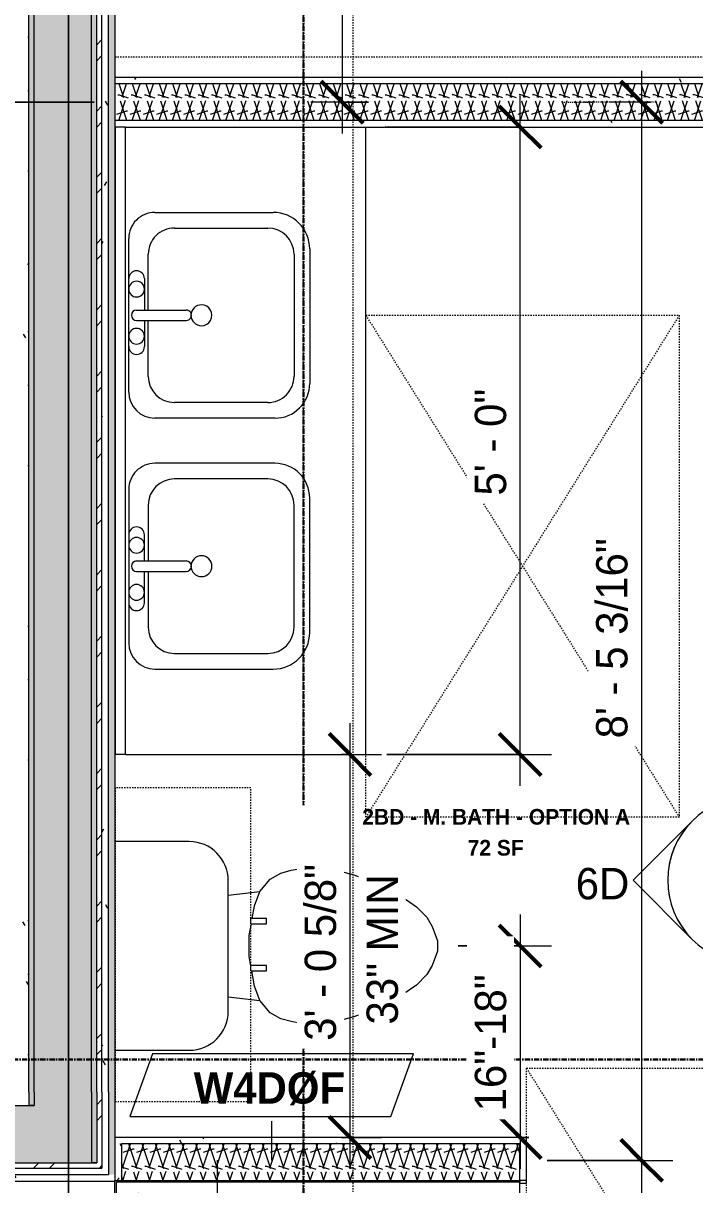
# Model space of a CAD drawing. Header units: inches. Extents: x -4058 to -1781, y 9814 to 12289.
# Drawn here: x -2527.2 to -2462.9, y 11835.2 to 11946.3 of the extents above; entities that cross this region are included whole.
import ezdxf

# ---------------------------------------------------------------- set-up
doc = ezdxf.new("R2010")
doc.units = ezdxf.units.IN
doc.header["$MEASUREMENT"] = 0
for name, pattern in [('Aligning Line 1_8_', [0.25, 0.125, -0.125]), ('Dash', [0.25, 0.125, -0.125]), ('Dash 3_32_', [0.1875, 0.09375, -0.09375]), ('Grid Line 1_2_', [0.875, 0.5, -0.125, 0.125, -0.125]), ('Grid Line 1_2__2_', [0.875, 0.5, -0.125, 0.125, -0.125])]:
    doc.linetypes.add(name, pattern=pattern)
for name, color, linetype, lineweight in [('0-1', 7, 'Continuous', 5), ('A-ANNO-DIMS', 211, 'Continuous', 9), ('A-ANNO-DIMS-32', 211, 'Continuous', 9), ('A-AREA-IDEN', 2, 'Continuous', 9), ('A-DETL-1', 90, 'Dash 3_32_', 9), ('A-GENM', 5, 'Continuous', 9), ('A-GENM-2', 147, 'Dash', 9), ('A-WALL-1', 7, 'Continuous', 9), ('A-WALL-2', 113, 'Continuous', 9), ('A-WALL-IDEN', 211, 'Continuous', 9), ('A-WALL-PATT-1', 9, 'Continuous', 9), ('G-ANNO-SYMB-1', 147, 'Aligning Line 1_8_', 9), ('G-ANNO-SYMB-3', 111, 'Continuous', 9), ('I-FURN', 30, 'Continuous', 9), ('I-FURN-HDLN', 30, 'Dash', 9), ('I-WALL-1', 1, 'Continuous', 5), ('I-WALL-2', 7, 'Continuous', 9), ('P-SANR-FIXT', 6, 'Continuous', 9), ('P-SANR-FIXT-HDLN', 131, 'Dash', 9), ('Q-CASE', 31, 'Continuous', 9), ('Q-CASE-1', 31, 'Dash', 9), ('S-GRID-1', 1, 'Grid Line 1_2_', 9), ('S-GRID-2', 1, 'Grid Line 1_2__2_', 30)]:
    doc.layers.add(name, color=color, linetype=linetype, lineweight=lineweight)
doc.styles.add('Century Gothic', font='ufonts.com_century-gothic.ttf', dxfattribs={"height": 3})
doc.styles.add('Century Gothic_B', font='GOTHICB.TTF', dxfattribs={"height": 1.5})
doc.styles.add('Century Gothic_B_1', font='GOTHICB.TTF', dxfattribs={"height": 3})
doc.dimstyles.new('THE_DIMENSION_STRING_2', dxfattribs={"dimscale": 12, "dimtxt": 3.132505, "dimasz": 0.333333, "dimexe": 0.25, "dimexo": 0.166667, "dimgap": 0.041667, "dimtad": 1, "dimdec": 4, "dimrnd": 0.0625, "dimzin": 3, "dimdsep": 46, "dimlunit": 4, "dimtxsty": 'Century Gothic', "dimblk1": 'OBLIQUE', "dimblk2": 'OBLIQUE', "dimsah": 1, "dimcen": 0.09, "dimdle": 0.25, "dimazin": 0, "dimtfac": 1, "dimtdec": 4, "dimtix": 1, "dimtmove": 0, "dimatfit": 3, "dimfxl": 1, "dimtvp": 1, "dimtfill": 1, "dimfrac": 2, "dimtolj": 1, "dimtzin": 0, "dimarcsym": 2})
doc.dimstyles.new('THE_DIMENSION_STRING_3', dxfattribs={"dimscale": 12, "dimtxt": 3.132505, "dimasz": 0.333333, "dimexe": 0.25, "dimexo": 0.166667, "dimgap": 0.041667, "dimtad": 1, "dimdec": 4, "dimrnd": 0.0625, "dimzin": 3, "dimdsep": 46, "dimlunit": 4, "dimtxsty": 'Century Gothic', "dimblk1": 'OBLIQUE', "dimblk2": 'OBLIQUE', "dimsah": 1, "dimcen": 0.09, "dimdle": 0.25, "dimazin": 0, "dimtfac": 1, "dimtdec": 4, "dimtix": 1, "dimtmove": 0, "dimatfit": 3, "dimfxl": 1, "dimtvp": 1, "dimtfill": 1, "dimfrac": 2, "dimtolj": 1, "dimtzin": 0, "dimarcsym": 2})
doc.dimstyles.new('THE_DIMENSION_STRING_4', dxfattribs={"dimscale": 12, "dimtxt": 3.132505, "dimasz": 0.333333, "dimexe": 0.25, "dimexo": 0.166667, "dimgap": 0.041667, "dimtad": 1, "dimdec": 4, "dimrnd": 0.0625, "dimzin": 3, "dimdsep": 46, "dimlunit": 4, "dimtxsty": 'Century Gothic', "dimblk1": 'OBLIQUE', "dimblk2": 'OBLIQUE', "dimsah": 1, "dimcen": 0.09, "dimdle": 0.25, "dimazin": 0, "dimtfac": 1, "dimtdec": 4, "dimtix": 1, "dimtmove": 0, "dimatfit": 3, "dimfxl": 1, "dimtvp": 1, "dimtfill": 1, "dimfrac": 2, "dimtolj": 1, "dimtzin": 0, "dimarcsym": 2})
pattern_1 = [(0, (0, 0), (10.24, 2.56), [0.422, -7.258, 0.422, -7.258, -40.96]), (0, (0, 0), (10.24, 2.56), [-15.36, 0.422, -14.938, 0.422, -7.258, -17.92]), (0, (0, 0), (10.24, 2.56), [-38.4, 0.422, -4.698, 0.422, -12.378]), (120, (3.84, 1.28), (-7.33702503, 7.58810013), [0.422, -7.258, 0.422, -7.258, -40.96]), (120, (3.84, 1.28), (-7.33702503, 7.58810013), [-15.36, 0.422, -14.938, 0.422, -7.258, -17.92]), (120, (3.84, 1.28), (-7.33702503, 7.58810013), [-38.4, 0.422, -4.698, 0.422, -12.378]), (240, (5.12, 6.4), (-2.90297497, -10.14810013), [0.422, -7.258, 0.422, -7.258, -40.96]), (240, (5.12, 6.4), (-2.90297497, -10.14810013), [-15.36, 0.422, -14.938, 0.422, -7.258, -17.92]), (240, (5.12, 6.4), (-2.90297497, -10.14810013), [-38.4, 0.422, -4.698, 0.422, -12.378])]
pattern_2 = [(45, (0, 0), (-3.1678384, 3.1678384), []), (45, (0, 4.8), (-3.1678384, 3.1678384), [])]
pattern_3 = [(161.57, (0.16, 0.16), (-1.279773737, -0.000426766), [0, -9.107, 1.011, 0]), (18.43, (-0.16, 0.16), (-1.279773737, 0.000426766), [0, -9.107, 1.011, 0]), (108.43, (0.16, 0.16), (0.639452382, -3.199964008), [3.035, -7.083]), (71.57, (-0.16, 0.16), (0.639452382, 3.199964008), [3.035, -7.083])]

# ---------------------------------------------------------------- blocks, each defined once
blk = doc.blocks.new('CTR - 1st Phase - Shell_rvt-1-UNIT PLANS - 2ND FLOOR')
at = {"layer": 'S-GRID-1'}
for p, q in [((-2500.32, 9836.18), (-2500.32, 12273)), ((-1781.27, 11847.19), (-4041.78, 11847.19))]:
    blk.add_line(p, q, dxfattribs=at)
blk = doc.blocks.new('CTR - 1st Phase -Stairs _ Elevators_rvt-1-UNIT PLANS - 2ND FLOOR')
at = {"layer": 'A-WALL-PATT-1'}
h = blk.add_hatch(dxfattribs=at)
h.set_pattern_fill('FP_1', color=256, style=0, pattern_type=2)
h.set_pattern_definition(pattern_1)
h.paths.add_polyline_path([(-2526.62, 11843.44), (-2526.62, 12081.69), (-2527.25, 12081.69), (-2527.25, 11843.44)], flags=0)
h = blk.add_hatch(dxfattribs=at)
h.set_pattern_fill('FP_5', color=256, style=0, pattern_type=2)
h.set_pattern_definition(pattern_3)
h.paths.add_polyline_path([(-2520.62, 11842.81), (-2520.62, 12081.69), (-2526.12, 12081.69), (-2526.12, 11842.81), (-2525.49, 11842.81)], flags=0)
h = blk.add_hatch(dxfattribs=at)
h.set_pattern_fill('FP_33', color=256, style=0, pattern_type=2)
h.set_pattern_definition(pattern_2)
h.paths.add_polyline_path([(-2519.62, 11837.31), (-2519.62, 12081.69), (-2520.12, 12081.69), (-2520.12, 11837.31)], flags=0)
h = blk.add_hatch(dxfattribs=at)
h.set_pattern_fill('FP_1', color=256, style=0, pattern_type=2)
h.set_pattern_definition(pattern_1)
h.paths.add_polyline_path([(-2519.62, 11836.81), (-2519, 11836.81), (-2519, 12081.69), (-2519.62, 12081.69), (-2519.62, 11837.31)], flags=0)
h = blk.add_hatch(dxfattribs=at)
h.set_pattern_fill('FP_1', color=256, style=0, pattern_type=2)
h.set_pattern_definition(pattern_1)
h.paths.add_polyline_path([(-2519, 11836.19), (-2518.37, 11836.19), (-2518.37, 12081.69), (-2519, 12081.69), (-2519, 11836.81)], flags=0)
h = blk.add_hatch(dxfattribs=at)
h.set_pattern_fill('FP_5', color=256, style=0, pattern_type=2)
h.set_pattern_definition(pattern_3)
h.paths.add_polyline_path([(-2633.25, 11837.31), (-2625.32, 11837.31), (-2625.32, 11842.81), (-2634.5, 11842.81), (-2634.5, 11837.31)], flags=0)
h.paths.add_polyline_path([(-2585.32, 11837.31), (-2520.62, 11837.31), (-2520.62, 11842.81), (-2585.32, 11842.81), (-2585.32, 11839.25)], flags=0)
h = blk.add_hatch(dxfattribs=at)
h.set_pattern_fill('FP_1', color=256, style=0, pattern_type=2)
h.set_pattern_definition(pattern_1)
h.paths.add_polyline_path([(-2633.87, 11842.81), (-2625.32, 11842.81), (-2625.32, 11843.44), (-2633.87, 11843.44)], flags=0)
h.paths.add_polyline_path([(-2585.32, 11842.81), (-2526.62, 11842.81), (-2526.62, 11843.44), (-2585.32, 11843.44), (-2585.32, 11843.06)], flags=0)
h = blk.add_hatch(dxfattribs=at)
h.set_pattern_fill('FP_33', color=256, style=0, pattern_type=2)
h.set_pattern_definition(pattern_2)
h.paths.add_polyline_path([(-2633.25, 11836.81), (-2625.32, 11836.81), (-2625.32, 11837.31), (-2640, 11837.31), (-2640, 11836.81), (-2637.01, 11836.81)], flags=0)
h.paths.add_polyline_path([(-2585.32, 11836.81), (-2519.62, 11836.81), (-2519.62, 11837.31), (-2585.32, 11837.31)], flags=0)
h = blk.add_hatch(dxfattribs=at)
h.set_pattern_fill('FP_1', color=256, style=0, pattern_type=2)
h.set_pattern_definition(pattern_1)
h.paths.add_polyline_path([(-2637.01, 11835.56), (-2625.32, 11835.56), (-2625.32, 11836.19), (-2641.12, 11836.19), (-2641.12, 11835.56)], flags=0)
h.paths.add_polyline_path([(-2585.32, 11835.56), (-2518.37, 11835.56), (-2518.37, 11836.19), (-2585.32, 11836.19)], flags=0)
h = blk.add_hatch(dxfattribs=at)
h.set_pattern_fill('FP_1', color=256, style=0, pattern_type=2)
h.set_pattern_definition(pattern_1)
h.paths.add_polyline_path([(-2640.5, 11836.19), (-2625.32, 11836.19), (-2625.32, 11836.81), (-2640.5, 11836.81)], flags=0)
h.paths.add_polyline_path([(-2585.32, 11836.19), (-2519, 11836.19), (-2519, 11836.81), (-2585.32, 11836.81)], flags=0)
at = {"layer": 'I-WALL-1'}
for points in [[(-2526.12, 11842.81), (-2526.12, 12081.69), (-2526.62, 12081.69), (-2526.62, 11842.81)], [(-2520.12, 11837.31), (-2520.12, 12081.69), (-2520.62, 12081.69), (-2520.62, 11837.31)]]:
    blk.add_hatch(color=256, dxfattribs=at).paths.add_polyline_path(points, flags=0)
at = {"layer": 'A-WALL-1'}
for p, q in [((-2526.62, 11844.06), (-2526.62, 12081.69)), ((-2526.12, 11844.06), (-2526.12, 12081.69)), ((-2520.62, 11844.06), (-2520.62, 12081.69)), ((-2520.12, 11844.06), (-2520.12, 12081.69)), ((-2519.62, 11844.06), (-2519.62, 12081.69)), ((-2519, 11844.06), (-2519, 12081.69)), ((-2526.62, 11844.06), (-2526.62, 11843.44)), ((-2526.12, 11844.06), (-2526.12, 11842.81)), ((-2520.62, 11844.06), (-2520.62, 11842.81)), ((-2520.12, 11844.06), (-2520.12, 11837.31)), ((-2519.62, 11844.06), (-2519.62, 11837.31)), ((-2519, 11844.06), (-2519, 11836.81)), ((-2585.32, 11842.81), (-2526.62, 11842.81)), ((-2526.62, 11843.44), (-2526.62, 11842.81)), ((-2526.62, 11842.81), (-2526.12, 11842.81)), ((-2526.12, 11842.81), (-2526.62, 11842.81)), ((-2520.62, 11842.81), (-2520.62, 11837.31)), ((-2585.32, 11837.31), (-2520.62, 11837.31)), ((-2520.62, 11837.31), (-2520.12, 11837.31)), ((-2520.12, 11837.31), (-2520.62, 11837.31)), ((-2519.62, 11837.31), (-2519.62, 11836.81)), ((-2585.32, 11836.81), (-2519.62, 11836.81)), ((-2585.32, 11836.19), (-2519, 11836.19)), ((-2519, 11836.81), (-2519, 11836.19))]:
    blk.add_line(p, q, dxfattribs=at)
at = {"layer": 'G-ANNO-SYMB-1'}
blk.add_line((-2495.61, 12126.9), (-2495.61, 11811.24), dxfattribs=at)
at = {"layer": 'I-WALL-2'}
for p, q in [((-2518.37, 11844.06), (-2518.37, 12081.69)), ((-2518.37, 11836.19), (-2518.37, 11844.06)), ((-2518.37, 11835.61), (-2518.37, 11836.19)), ((-2585.32, 11835.56), (-2518.37, 11835.56))]:
    blk.add_line(p, q, dxfattribs=at)
blk = doc.blocks.new('CTR - 1st Phase - Structure_rvt-1-UNIT PLANS - 2ND FLOOR')
at = {"layer": 'S-GRID-2'}
for p, q in [((-2500.32, 9814.03), (-2500.32, 12247.5)), ((-1781.27, 11847.19), (-4041.78, 11847.19))]:
    blk.add_line(p, q, dxfattribs=at)
blk = doc.blocks.new('M_Sink Vanity-Square - 500 x 440mm-1352614-UNIT PLANS - 2ND FLOOR')
at = {"layer": 'P-SANR-FIXT'}
for p, q in [((7.96, 7.09), (-6.72, 7.09)), ((3.62, 7.09), (-2.88, 7.09)), ((-2.88, 5.59), (0.12, 5.59)), ((0.12, 6.33), (0.12, 1.59)), ((1.12, 6.33), (1.12, 1.59)), ((1.12, 5.59), (3.62, 5.59)), ((-9.22, 4.59), (-9.22, -6.73)), ((0.12, 5.22), (-5.22, 5.22)), ((6.46, 5.22), (1.12, 5.22)), ((10.46, -6.91), (10.46, 4.59)), ((-7.72, 2.72), (-7.72, -6.23)), ((8.96, -6.23), (8.96, 2.72)), ((-5.22, -8.73), (6.46, -8.73)), ((-5.72, -10.23), (7.14, -10.23))]:
    blk.add_line(p, q, dxfattribs=at)
for centre, radius, start, end in [((-6.72, 4.59), 2.5, 90, 180), ((-2.88, 6.34), 0.75, 90, 270), ((-1.88, 6.34), 0.75, 360, 180), ((0.62, 6.33), 0.5, 360, 180), ((2.62, 6.34), 0.75, 360, 180), ((3.62, 6.34), 0.75, 270, 90), ((7.96, 4.59), 2.5, 360, 90), ((-1.88, 6.34), 0.75, 180, 0), ((2.62, 6.34), 0.75, 180, 360), ((-5.22, 2.72), 2.5, 90, 180), ((6.46, 2.72), 2.5, 0, 90), ((0.62, 0.13), 1, 360, 180), ((0.62, 1.59), 0.5, 180, 0), ((0.62, 0.13), 1, 180, 0), ((-5.22, -6.23), 2.5, 180, 270), ((6.46, -6.23), 2.5, 270, 0), ((-5.72, -6.73), 3.5, 180, 270), ((7.14, -6.91), 3.32, 270, 0)]:
    blk.add_arc(centre, radius, start, end, dxfattribs=at)
blk = doc.blocks.new('Toilet-Domestic-3D - Toilet-Domestic-3D-V75-UNIT PLANS - 2ND FLOOR')
at = {"layer": 'P-SANR-FIXT'}
for p, q in [((-2.74, 11), (-1.87, 11.5)), ((-1.87, 11.5), (-0.5, 12)), ((-0.5, 12), (0.5, 12)), ((0.5, 12), (1.87, 11.5)), ((1.87, 11.5), (2.74, 11)), ((-5.13, 8), (-3.74, 10)), ((-3.74, 10), (-2.74, 11)), ((2.74, 11), (3.74, 10)), ((3.74, 10), (5.13, 8)), ((-6.06, 6), (-5.13, 8)), ((5.13, 8), (6.06, 6)), ((-6.79, 4), (-6.06, 6)), ((6.06, 6), (6.79, 4)), ((-7.33, 1.99), (-6.79, 4)), ((6.79, 4), (7.33, 1.99)), ((-7.5, 0), (-7.33, 1.99)), ((7.33, 1.99), (7.5, 0)), ((-7.41, -1), (-7.5, 0)), ((-7.24, -2), (-7.41, -1)), ((7.41, -1), (7.24, -2)), ((7.5, 0), (7.41, -1)), ((-6.97, -3), (-7.24, -2)), ((7.24, -2), (6.97, -3)), ((-6.4, -4), (-6.97, -3)), ((6.97, -3), (6.4, -4)), ((-5.21, -5), (-6.4, -4)), ((6.4, -4), (5.21, -5)), ((-3.84, -5.5), (-5.21, -5)), ((-4.86, -8.02), (-5.21, -5)), ((-2.61, -5.72), (-3.84, -5.5)), ((3.84, -5.5), (2.37, -5.76)), ((5.21, -5), (3.84, -5.5)), ((4.86, -8.02), (5.21, -5)), ((-1, -6), (-2.13, -5.8)), ((1, -6), (-1, -6)), ((1.89, -5.84), (1, -6)), ((6.25, -8.02), (-6.25, -8.02)), ((-9.98, -11.75), (-9.98, -18.86)), ((9.98, -18.86), (9.98, -11.75))]:
    blk.add_line(p, q, dxfattribs=at)
for centre, start, end in [((-6.25, -11.75), 90, 180), ((6.25, -11.75), 0, 90)]:
    blk.add_arc(centre, 3.73, start, end, dxfattribs=at)
blk = doc.blocks.new('Bath Vanity - Bath Vanity 60_-V76-UNIT PLANS - 2ND FLOOR')
at = {"layer": 'Q-CASE'}
for p, q in [((-29.26, -1), (-29.26, -24)), ((-29.26, -24), (30.74, -24))]:
    blk.add_line(p, q, dxfattribs=at)
blk = doc.blocks.new('ADA Clearances - 30_x48_-V46-UNIT PLANS - 2ND FLOOR')
at = {"layer": 'A-GENM-2'}
for p, q in [((15, 24), (-15, -24)), ((-15, 24), (15, -24)), ((-15, 17.37), (-15, 24)), ((-15, 24), (15, 24)), ((15, 24), (15, -24)), ((-15, -24), (-15, 13)), ((15, -24), (-15, -24))]:
    blk.add_line(p, q, dxfattribs=at)
blk = doc.blocks.new('BATHROOM MIRROR - BATHROOM MIRROR  60_-3809435-UNIT PLANS - 2ND FLOOR')
at = {"layer": 'Q-CASE'}
for p, q in [((30.74, 24), (-29.26, 24)), ((-29.26, 23), (-29.26, 24)), ((30.74, 24), (30.74, 23)), ((-29.26, 23), (30.74, 23))]:
    blk.add_line(p, q, dxfattribs=at)
blk = doc.blocks.new('300 Series Wall Hung Cabinet_326 - 30_-2909952-UNIT PLANS - 2ND FLOOR')
at = {"layer": 'Q-CASE'}
for p, q in [((-2.5, -13.19), (-2.01, -13.19)), ((-2.5, -13.19), (-2.5, -14.69)), ((-2.01, -14.69), (-2.01, -13.19)), ((2, -13.19), (2.49, -13.19)), ((2, -13.19), (2, -14.69)), ((2.49, -14.69), (2.49, -13.19)), ((-2.5, -14.69), (-2.01, -14.69)), ((2, -14.69), (2.49, -14.69))]:
    blk.add_line(p, q, dxfattribs=at)
at = {"layer": 'Q-CASE-1'}
for p, q in [((15, -0.19), (-15, -0.19)), ((-15, -0.19), (-15, -13.19)), ((15, -13.19), (15, -0.19)), ((-15, -13.19), (15, -13.19))]:
    blk.add_line(p, q, dxfattribs=at)
blk = doc.blocks.new('M_Sink Vanity-Square - 500 x 440mm-1372835-UNIT PLANS - 2ND FLOOR')
at = {"layer": 'P-SANR-FIXT'}
for p, q in [((-5.72, 10.23), (7.14, 10.23)), ((-5.22, 8.73), (6.46, 8.73)), ((-9.22, -4.59), (-9.22, 6.73)), ((10.46, 6.91), (10.46, -4.59)), ((-7.72, -2.72), (-7.72, 6.23)), ((8.96, 6.23), (8.96, -2.72)), ((0.12, -6.33), (0.12, -1.59)), ((1.12, -6.33), (1.12, -1.59)), ((0.12, -5.22), (-5.22, -5.22)), ((6.46, -5.22), (1.12, -5.22)), ((-2.88, -5.59), (0.12, -5.59)), ((1.12, -5.59), (3.62, -5.59)), ((7.96, -7.09), (-6.72, -7.09)), ((3.62, -7.09), (-2.88, -7.09))]:
    blk.add_line(p, q, dxfattribs=at)
for centre, radius, start, end in [((-5.72, 6.73), 3.5, 90, 180), ((7.14, 6.91), 3.32, 360, 90), ((-5.22, 6.23), 2.5, 90, 180), ((6.46, 6.23), 2.5, 360, 90), ((0.62, -0.13), 1, 360, 180), ((0.62, -0.13), 1, 180, 0), ((0.62, -1.59), 0.5, 360, 180), ((-5.22, -2.72), 2.5, 180, 270), ((6.46, -2.72), 2.5, 270, 360), ((-6.72, -4.59), 2.5, 180, 270), ((7.96, -4.59), 2.5, 270, 0), ((-2.88, -6.34), 0.75, 90, 270), ((-1.88, -6.34), 0.75, 360, 180), ((-1.88, -6.34), 0.75, 180, 0), ((0.62, -6.33), 0.5, 180, 0), ((2.62, -6.34), 0.75, 0, 180), ((2.62, -6.34), 0.75, 180, 0), ((3.62, -6.34), 0.75, 270, 90)]:
    blk.add_arc(centre, radius, start, end, dxfattribs=at)
blk = doc.blocks.new('Bed-Standard - King 78_ x 80_-V117-UNIT PLANS - 2ND FLOOR')
at = {"layer": 'I-FURN-HDLN'}
blk.add_line((-64.31, 38.2), (-64.31, -77.8), dxfattribs=at)
blk = doc.blocks.new('ADA Clearances - 30_x48_-V111-UNIT PLANS - 2ND FLOOR')
at = {"layer": 'A-GENM-2'}
for p, q in [((15, 24), (-15, -24)), ((-15, 24), (15, -24)), ((-15, -24), (-15, 24)), ((-15, 24), (15, 24)), ((15, 24), (15, -24)), ((15, -24), (-15, -24))]:
    blk.add_line(p, q, dxfattribs=at)
blk = doc.blocks.new('The Shower - The Shower-4051523-UNIT PLANS - 2ND FLOOR')
at = {"layer": 'P-SANR-FIXT'}
for p, q in [((0, 39.25), (0.12, 39.25)), ((0, 0.5), (0, 39.25)), ((1.25, 39.25), (0.12, 39.25)), ((0.12, 0.63), (0.12, 39.25)), ((1.25, 39.25), (37.25, 39.25)), ((1.25, 38.75), (1.25, 39.25)), ((1.25, 1.75), (1.25, 39.25)), ((37.25, 39.25), (37.25, 38.75)), ((38.38, 39.25), (37.25, 39.25)), ((37.25, 39.25), (37.25, 19.48)), ((38.38, 39.25), (38.5, 39.25)), ((38.38, 39.25), (38.38, 0.63)), ((38.5, 39.25), (38.5, 0.5)), ((37.25, 38.75), (1.25, 38.75)), ((1.62, 38.13), (1.62, 32.27)), ((36.88, 38.13), (1.62, 38.13)), ((36.75, 38), (1.75, 38)), ((1.75, 38), (1.75, 32.38)), ((36.75, 32.38), (36.75, 38)), ((36.88, 32.27), (36.88, 38.13)), ((1.75, 32.38), (36.75, 32.38)), ((2.2, 2.75), (2.2, 32.27)), ((36.3, 32.27), (2.2, 32.27)), ((36.3, 18.89), (36.3, 32.27)), ((36.3, 2.75), (36.3, 18.11)), ((37.25, 17.52), (37.25, 1.75)), ((1.28, 2.51), (1.3, 2.43)), ((1.37, 2.28), (1.38, 2.26)), ((1.4, 2.23), (1.42, 2.2)), ((2.25, 2.7), (36.25, 2.7)), ((37.08, 2.2), (37.1, 2.23)), ((37.12, 2.26), (37.13, 2.28)), ((37.2, 2.43), (37.22, 2.51)), ((37.25, 1.75), (1.25, 1.75)), ((1.51, 2.08), (1.58, 2.01)), ((1.7, 1.92), (1.73, 1.9)), ((1.93, 1.8), (2.01, 1.78)), ((2.25, 1.77), (36.25, 1.77)), ((36.25, 1.75), (36.25, 1.77)), ((36.49, 1.78), (36.57, 1.8)), ((36.77, 1.9), (36.8, 1.92)), ((36.92, 2.01), (36.99, 2.08)), ((38.5, 0.5), (0, 0.5)), ((38.38, 0.63), (0.12, 0.63))]:
    blk.add_line(p, q, dxfattribs=at)
for centre, radius, start, end in [((2.2, 35.56), 0.125, 0, 180), ((2.2, 35.56), 0.125, 180, 0), ((36.3, 35.56), 0.125, 0, 180), ((36.3, 35.56), 0.125, 180, 0), ((2.25, 2.75), 1, 180, 270), ((36.25, 2.75), 1, 270, 0)]:
    blk.add_arc(centre, radius, start, end, dxfattribs=at)
for centre, major_axis, start_param, end_param in [((2.2, 32.28), (-0.95, 0), 0, 1.570796), ((36.3, 32.28), (0.95, 0), 4.712389, 6.283185)]:
    blk.add_ellipse(centre, major_axis=major_axis, ratio=0.019505, start_param=start_param, end_param=end_param, dxfattribs=at)
for points, knots in [([(1.25, 2.77), (1.25, 2.77), (1.27, 2.76), (1.4, 2.76), (1.64, 2.75), (1.95, 2.75), (2.12, 2.75), (2.2, 2.75)], [-1, -1, -1, -1, -0.833333, -0.666667, -0.333333, -0.166667, 0, 0, 0, 0]), ([(1.25, 2.77), (1.25, 2.7), (1.26, 2.57), (1.34, 2.32), (1.53, 2.04), (1.8, 1.86), (2.06, 1.78), (2.19, 1.77), (2.25, 1.77)], [-1, -1, -1, -1, -0.874768, -0.749536, -0.499072, -0.248608, -0.123376, 0.001856, 0.001856, 0.001856, 0.001856]), ([(1.59, 2), (1.55, 2.04), (1.47, 2.12), (1.41, 2.21), (1.38, 2.25)], [0.4597287, 0.4597287, 0.4597287, 0.4597287, 0.5714286, 0.666048, 0.666048, 0.666048, 0.666048]), ([(2.2, 2.75), (2.2, 2.74), (2.2, 2.74), (2.2, 2.73), (2.21, 2.72), (2.21, 2.72), (2.22, 2.71), (2.23, 2.71), (2.24, 2.7), (2.24, 2.7), (2.25, 2.7), (2.25, 2.7)], [-1, -1, -1, -1, -0.833333, -0.75, -0.666667, -0.583333, -0.416667, -0.291667, -0.208333, -0.083333, 0, 0, 0, 0]), ([(36.25, 1.77), (36.32, 1.77), (36.45, 1.78), (36.7, 1.86), (36.98, 2.04), (37.16, 2.32), (37.24, 2.57), (37.25, 2.7), (37.25, 2.77)], [-1, -1, -1, -1, -0.874768, -0.749536, -0.499072, -0.248608, -0.123376, 0.001856, 0.001856, 0.001856, 0.001856]), ([(36.25, 2.7), (36.26, 2.7), (36.26, 2.7), (36.27, 2.7), (36.28, 2.71), (36.28, 2.71), (36.29, 2.72), (36.29, 2.73), (36.3, 2.74), (36.3, 2.74), (36.3, 2.75), (36.3, 2.75)], [-1, -1, -1, -1, -0.833333, -0.75, -0.666667, -0.583333, -0.416667, -0.291667, -0.208333, -0.083333, 0, 0, 0, 0]), ([(36.25, 1.8), (36.25, 1.82), (36.25, 1.91), (36.25, 2.14), (36.25, 2.45), (36.25, 2.62), (36.25, 2.7)], [-0.8333333, -0.8333333, -0.8333333, -0.8333333, -0.6666667, -0.3333333, -0.1666667, 0, 0, 0, 0]), ([(37.19, 2.42), (37.18, 2.38), (37.16, 2.33), (37.13, 2.27), (37.12, 2.25)], [0.2167295, 0.2167295, 0.2167295, 0.2167295, 0.2857143, 0.332096, 0.332096, 0.332096, 0.332096]), ([(2.25, 1.75), (2.17, 1.75), (2.03, 1.77), (1.86, 1.82), (1.77, 1.87), (1.75, 1.88)], [0, 0, 0, 0, 0.1428571, 0.2857143, 0.332096, 0.332096, 0.332096, 0.332096]), ([(36.75, 1.88), (36.7, 1.85), (36.59, 1.8), (36.42, 1.76), (36.31, 1.75), (36.25, 1.75)], [0.6665409, 0.6665409, 0.6665409, 0.6665409, 0.7857143, 0.8928571, 1, 1, 1, 1]), ([(37.01, 2.11), (36.97, 2.05), (36.89, 1.97), (36.79, 1.91), (36.75, 1.88)], [0.4462442, 0.4462442, 0.4462442, 0.4462442, 0.5714286, 0.666048, 0.666048, 0.666048, 0.666048])]:
    blk.add_open_spline(points, degree=3, knots=knots, dxfattribs=at)
for points in [[(1.25, 2.71), (1.25, 2.72), (1.25, 2.74), (1.25, 2.75)], [(1.38, 2.25), (1.37, 2.27), (1.36, 2.3), (1.35, 2.32)], [(37.12, 2.25), (37.09, 2.21), (37.07, 2.18), (37.05, 2.15)], [(37.25, 2.75), (37.25, 2.72), (37.25, 2.7), (37.25, 2.67)], [(1.75, 1.88), (1.71, 1.91), (1.67, 1.94), (1.63, 1.97)]]:
    blk.add_open_spline(points, degree=3, dxfattribs=at)
at = {"layer": 'P-SANR-FIXT-HDLN'}
blk.add_line((35, 39.25), (35, 71.25), dxfattribs=at)
blk.add_arc((35, 39.25), 32, 90, 180, dxfattribs=at)
blk = doc.blocks.new('Elevation - Filled Arrow-152140-UNIT PLANS - 2ND FLOOR')
at = {"layer": 'G-ANNO-SYMB-3'}
for start, end in [(360, 180), (180, 360)]:
    blk.add_arc((0, 0), 0.25, start, end, dxfattribs=at)
blk = doc.blocks.new('Elevation - Filled Arrow-151867-UNIT PLANS - 2ND FLOOR')
at = {"layer": 'G-ANNO-SYMB-3'}
for p, q in [((0, 0.3536), (-0.1768, 0.1768)), ((0.1768, 0.1768), (0, 0.3536))]:
    blk.add_line(p, q, dxfattribs=at)
blk.add_arc((0, 0), 0.25, 45, 135, dxfattribs=at)
blk = doc.blocks.new('DIMBLOCK355-UNIT PLANS - 2ND FLOOR')
at = {"layer": 'A-ANNO-DIMS-32'}
for p, q in [((-2522.81, 11829.81), (-2522.81, 11954.44)), ((-2445.62, 11940.74), (-2445.62, 11954.44)), ((-2525.81, 11951.44), (-2445.62, 11951.44)), ((-2522.81, 11951.44), (-2522.81, 11829.81)), ((-2445.62, 11951.44), (-2445.62, 11940.74))]:
    blk.add_line(p, q, dxfattribs=at)
at = {"layer": 'A-ANNO-DIMS-32', "lineweight": 50}
for p, q in [((-2522.81, 11951.44), (-2520.81, 11953.44)), ((-2445.62, 11951.44), (-2443.62, 11953.44)), ((-2522.81, 11951.44), (-2524.81, 11949.44)), ((-2445.62, 11951.44), (-2447.62, 11949.44))]:
    blk.add_line(p, q, dxfattribs=at)
at = {"layer": 'A-ANNO-DIMS-32', "color": 0, "insert": (-2494.46, 11955.79), "char_height": 3, "width": 24.5827, "attachment_point": 1, "line_spacing_factor": 0.984502, "style": 'Century Gothic', "bg_fill": 3, "box_fill_scale": 1.25, "bg_fill_color": 256, "bg_fill_true_color": 13158600, "bg_fill_transparency": 0}
blk.add_mtext('6\' - 5 3/16"', dxfattribs=at)
blk = doc.blocks.new('_Oblique')
at = {"color": 0, "linetype": 'ByBlock', "lineweight": -2}
blk.add_line((-0.5, -0.5), (0.5, 0.5), dxfattribs=at)
blk = doc.blocks.new('DIMBLOCK358-UNIT PLANS - 2ND FLOOR')
at = {"layer": 'A-ANNO-DIMS-32'}
for p, q in [((-2535.3, 11941.74), (-2535.3, 11791.74)), ((-2520.37, 11938.74), (-2538.3, 11938.74)), ((-2535.3, 11938.74), (-2520.37, 11938.74)), ((-2520.37, 11794.74), (-2538.3, 11794.74)), ((-2535.3, 11794.74), (-2520.37, 11794.74))]:
    blk.add_line(p, q, dxfattribs=at)
at = {"layer": 'A-ANNO-DIMS-32', "lineweight": 50}
for p, q in [((-2535.3, 11938.74), (-2537.3, 11940.74)), ((-2535.3, 11938.74), (-2533.3, 11936.74)), ((-2535.3, 11794.74), (-2537.3, 11796.74)), ((-2535.3, 11794.74), (-2533.3, 11792.74))]:
    blk.add_line(p, q, dxfattribs=at)
at = {"layer": 'A-ANNO-DIMS-32', "color": 0, "insert": (-2539.64, 11860.33), "char_height": 3, "width": 15.394, "attachment_point": 1, "rotation": 90, "line_spacing_factor": 0.984502, "style": 'Century Gothic', "bg_fill": 3, "box_fill_scale": 1.25, "bg_fill_color": 256, "bg_fill_true_color": 13158600, "bg_fill_transparency": 0}
blk.add_mtext('12\' - 0"', dxfattribs=at)
blk = doc.blocks.new('Wall Tag - Arch Wall-3956453-UNIT PLANS - 2ND FLOOR')
at = {"layer": 'A-WALL-IDEN'}
for p, q in [((-0.3561, 0.0937), (-0.4244, -0.0937)), ((0.4244, 0.0937), (-0.3561, 0.0937)), ((0.3561, -0.0937), (0.4244, 0.0937)), ((-0.4244, -0.0937), (0.3561, -0.0937))]:
    blk.add_line(p, q, dxfattribs=at)
blk = doc.blocks.new('DIMBLOCK807-UNIT PLANS - 2ND FLOOR')
at = {"layer": 'A-ANNO-DIMS-32'}
for p, q in [((-2495.88, 11836.74), (-2495.88, 11879.36)), ((-2496.71, 11876.36), (-2492.88, 11876.36)), ((-2495.88, 11876.36), (-2496.71, 11876.36)), ((-2496.71, 11839.74), (-2492.88, 11839.74)), ((-2495.88, 11839.74), (-2496.71, 11839.74))]:
    blk.add_line(p, q, dxfattribs=at)
at = {"layer": 'A-ANNO-DIMS-32', "lineweight": 50}
for p, q in [((-2495.88, 11876.36), (-2497.88, 11878.36)), ((-2495.88, 11876.36), (-2493.88, 11874.36)), ((-2495.88, 11839.74), (-2497.88, 11841.74)), ((-2495.88, 11839.74), (-2493.88, 11837.74))]:
    blk.add_line(p, q, dxfattribs=at)
at = {"layer": 'A-ANNO-DIMS-32', "color": 0, "char_height": 3, "attachment_point": 1, "rotation": 90, "line_spacing_factor": 0.984502, "style": 'Century Gothic', "bg_fill": 3, "box_fill_scale": 1.25, "bg_fill_color": 256, "bg_fill_true_color": 13158600, "bg_fill_transparency": 0}
for s, insert, width in [('3\' - 0 5/8"', (-2500.22, 11848.98), 21.7784), ('33" MIN', (-2494.3, 11850.54), 18.0194)]:
    blk.add_mtext(s, dxfattribs=dict(at, insert=insert, width=width))
blk = doc.blocks.new('DIMBLOCK808-UNIT PLANS - 2ND FLOOR')
at = {"layer": 'A-ANNO-DIMS-32'}
for p, q in [((-2467.98, 11941.74), (-2467.98, 11837.55)), ((-2467.15, 11938.74), (-2470.98, 11938.74)), ((-2467.98, 11938.74), (-2467.15, 11938.74)), ((-2477, 11837.55), (-2464.98, 11837.55)), ((-2467.98, 11837.55), (-2477, 11837.55))]:
    blk.add_line(p, q, dxfattribs=at)
at = {"layer": 'A-ANNO-DIMS-32', "lineweight": 50}
for p, q in [((-2467.98, 11938.74), (-2469.98, 11940.74)), ((-2467.98, 11938.74), (-2465.98, 11936.74)), ((-2467.98, 11837.55), (-2469.98, 11839.55)), ((-2467.98, 11837.55), (-2465.98, 11835.55))]:
    blk.add_line(p, q, dxfattribs=at)
at = {"layer": 'A-ANNO-DIMS-32', "color": 0, "insert": (-2472.33, 11877.9), "char_height": 3, "width": 24.5827, "attachment_point": 1, "rotation": 90, "line_spacing_factor": 0.984502, "style": 'Century Gothic', "bg_fill": 3, "box_fill_scale": 1.25, "bg_fill_color": 256, "bg_fill_true_color": 13158600, "bg_fill_transparency": 0}
blk.add_mtext('8\' - 5 3/16"', dxfattribs=at)
blk = doc.blocks.new('DIMBLOCK809-UNIT PLANS - 2ND FLOOR')
at = {"layer": 'A-ANNO-DIMS-32', "lineweight": 50}
for p, q in [((-2467.98, 11837.55), (-2469.98, 11839.55)), ((-2467.98, 11837.55), (-2465.98, 11835.55)), ((-2467.98, 11796.49), (-2469.98, 11798.49)), ((-2467.98, 11796.49), (-2465.98, 11794.49))]:
    blk.add_line(p, q, dxfattribs=at)
at = {"layer": 'A-ANNO-DIMS-32'}
for p, q in [((-2477, 11837.55), (-2464.98, 11837.55)), ((-2467.98, 11837.55), (-2477, 11837.55)), ((-2467.98, 11837.55), (-2467.98, 11793.49)), ((-2481.31, 11796.49), (-2464.98, 11796.49)), ((-2467.98, 11796.49), (-2481.31, 11796.49))]:
    blk.add_line(p, q, dxfattribs=at)
at = {"layer": 'A-ANNO-DIMS-32', "color": 0, "insert": (-2472.33, 11806.78), "char_height": 3, "width": 24.5827, "attachment_point": 1, "rotation": 90, "line_spacing_factor": 0.984502, "style": 'Century Gothic', "bg_fill": 3, "box_fill_scale": 1.25, "bg_fill_color": 256, "bg_fill_true_color": 13158600, "bg_fill_transparency": 0}
blk.add_mtext('3\' - 5 1/16"', dxfattribs=at)
blk = doc.blocks.new('DIMBLOCK810-UNIT PLANS - 2ND FLOOR')
at = {"layer": 'A-ANNO-DIMS-32'}
for p, q in [((-2479.6, 11861.05), (-2479.6, 11836.74)), ((-2485.52, 11858.05), (-2476.6, 11858.05)), ((-2479.6, 11858.05), (-2485.52, 11858.05)), ((-2478.77, 11839.74), (-2482.6, 11839.74)), ((-2479.6, 11839.74), (-2478.77, 11839.74))]:
    blk.add_line(p, q, dxfattribs=at)
at = {"layer": 'A-ANNO-DIMS-32', "lineweight": 50}
for p, q in [((-2479.6, 11858.05), (-2481.6, 11860.05)), ((-2479.6, 11858.05), (-2477.6, 11856.05)), ((-2479.6, 11839.74), (-2481.6, 11841.74)), ((-2479.6, 11839.74), (-2477.6, 11837.74))]:
    blk.add_line(p, q, dxfattribs=at)
at = {"layer": 'A-ANNO-DIMS-32', "color": 0, "insert": (-2483.94, 11842.23), "char_height": 3, "width": 15.9907, "attachment_point": 1, "rotation": 90, "line_spacing_factor": 0.984502, "style": 'Century Gothic', "bg_fill": 3, "box_fill_scale": 1.25, "bg_fill_color": 256, "bg_fill_true_color": 13158600, "bg_fill_transparency": 0}
blk.add_mtext('16"-18"', dxfattribs=at)
blk = doc.blocks.new('DIMBLOCK811-UNIT PLANS - 2ND FLOOR')
at = {"layer": 'A-ANNO-DIMS-32'}
for p, q in [((-2479.6, 11873.36), (-2479.6, 11939.36)), ((-2492.37, 11936.36), (-2476.6, 11936.36)), ((-2479.6, 11936.36), (-2492.37, 11936.36)), ((-2492.37, 11876.36), (-2476.6, 11876.36)), ((-2479.6, 11876.36), (-2492.37, 11876.36))]:
    blk.add_line(p, q, dxfattribs=at)
at = {"layer": 'A-ANNO-DIMS-32', "lineweight": 50}
for p, q in [((-2479.6, 11936.36), (-2481.6, 11938.36)), ((-2479.6, 11936.36), (-2477.6, 11934.36)), ((-2479.6, 11876.36), (-2481.6, 11878.36)), ((-2479.6, 11876.36), (-2477.6, 11874.36))]:
    blk.add_line(p, q, dxfattribs=at)
at = {"layer": 'A-ANNO-DIMS-32', "color": 0, "insert": (-2483.94, 11901.12), "char_height": 3, "width": 12.5897, "attachment_point": 1, "rotation": 90, "line_spacing_factor": 0.984502, "style": 'Century Gothic', "bg_fill": 3, "box_fill_scale": 1.25, "bg_fill_color": 256, "bg_fill_true_color": 13158600, "bg_fill_transparency": 0}
blk.add_mtext('5\' - 0"', dxfattribs=at)
blk = doc.blocks.new('DIMBLOCK828-UNIT PLANS - 2ND FLOOR')
at = {"layer": 'A-ANNO-DIMS-32'}
for p, q in [((-2496.63, 12113.34), (-2496.63, 11935.74)), ((-2494.13, 12110.34), (-2499.63, 12110.34)), ((-2496.63, 12110.34), (-2494.13, 12110.34)), ((-2494.1, 11938.74), (-2499.63, 11938.74)), ((-2496.63, 11938.74), (-2494.1, 11938.74))]:
    blk.add_line(p, q, dxfattribs=at)
at = {"layer": 'A-ANNO-DIMS-32', "lineweight": 50}
for p, q in [((-2496.63, 12110.34), (-2498.63, 12112.34)), ((-2496.63, 12110.34), (-2494.63, 12108.34)), ((-2496.63, 11938.74), (-2498.63, 11940.74)), ((-2496.63, 11938.74), (-2494.63, 11936.74))]:
    blk.add_line(p, q, dxfattribs=at)
at = {"layer": 'A-ANNO-DIMS-32', "color": 0, "insert": (-2500.97, 12014.3), "char_height": 3, "width": 24.5827, "attachment_point": 1, "rotation": 90, "line_spacing_factor": 0.984502, "style": 'Century Gothic', "bg_fill": 3, "box_fill_scale": 1.25, "bg_fill_color": 256, "bg_fill_true_color": 13158600, "bg_fill_transparency": 0}
blk.add_mtext('14\' - 3 5/8"', dxfattribs=at)

msp = doc.modelspace()

# ---------------------------------------------------------------- hatches: boundary and pattern name
at = {"layer": 'A-WALL-PATT-1'}
h = msp.add_hatch(dxfattribs=at)
h.set_pattern_fill('FP_1', color=256, style=0, pattern_type=2)
h.set_pattern_definition(pattern_1)
h.paths.add_polyline_path([(-2518.37374, 11940.4894), (-2443.87374, 11940.4894), (-2443.87374, 11941.1144), (-2518.37374, 11941.1144)], flags=0)
h = msp.add_hatch(dxfattribs=at)
h.set_pattern_fill('FP_5', color=256, style=0, pattern_type=2)
h.set_pattern_definition(pattern_3)
h.paths.add_polyline_path([(-2518.37374, 11936.9894), (-2447.37374, 11936.9894), (-2447.37374, 11940.4894), (-2518.37374, 11940.4894)], flags=0)
h = msp.add_hatch(dxfattribs=at)
h.set_pattern_fill('FP_1', color=256, style=0, pattern_type=2)
h.set_pattern_definition(pattern_1)
h.paths.add_polyline_path([(-2518.37374, 11936.3644), (-2447.99874, 11936.3644), (-2447.99874, 11936.9894), (-2518.37374, 11936.9894)], flags=0)
h = msp.add_hatch(dxfattribs=at)
h.set_pattern_fill('FP_1', color=256, style=0, pattern_type=2)
h.set_pattern_definition(pattern_1)
h.paths.add_polyline_path([(-2518.24833, 11835.6144), (-2517.74874, 11835.6144), (-2517.74874, 11839.1144), (-2479.62374, 11839.1144), (-2479.62374, 11835.6144), (-2478.99874, 11835.6144), (-2478.99874, 11839.7394), (-2518.37374, 11839.7394), (-2518.37374, 11835.6144), (-2518.24874, 11835.6144)], flags=0)
h = msp.add_hatch(dxfattribs=at)
h.set_pattern_fill('FP_5', color=256, style=0, pattern_type=2)
h.set_pattern_definition(pattern_3)
h.paths.add_polyline_path([(-2482.59955, 11835.6144), (-2479.62374, 11835.6144), (-2479.62374, 11839.1144), (-2517.74874, 11839.1144), (-2517.74874, 11835.6144), (-2491.17783, 11835.6144)], flags=0)

# ---------------------------------------------------------------- linework, layer by layer
at = {"layer": 'A-DETL-1'}
for p, q in [((-2475.62374, 11938.7394), (-2472.62374, 11938.7394)), ((-2466.62374, 11938.7394), (-2473.62374, 11938.7394))]:
    msp.add_line(p, q, dxfattribs=at)
at = {"layer": 'A-WALL-2'}
for p, q in [((-2443.24874, 11941.1144), (-2518.37374, 11941.1144)), ((-2518.37374, 11941.1144), (-2518.37374, 11936.3644)), ((-2440.24874, 11940.4894), (-2518.37374, 11940.4894)), ((-2447.37374, 11936.9894), (-2518.37374, 11936.9894)), ((-2517.36915, 11936.3644), (-2447.99874, 11936.3644)), ((-2478.99874, 11839.7394), (-2518.37374, 11839.7394)), ((-2518.37374, 11839.7394), (-2518.37374, 11835.6144)), ((-2478.99874, 11835.3644), (-2478.99874, 11839.7394)), ((-2517.74874, 11839.1144), (-2517.74874, 11835.6144)), ((-2479.62374, 11839.1144), (-2517.74874, 11839.1144)), ((-2479.62374, 11835.6144), (-2479.62374, 11839.1144)), ((-2478.99874, 11835.6144), (-2479.62374, 11835.6144)), ((-2479.62374, 11835.3644), (-2478.99874, 11835.3644))]:
    msp.add_line(p, q, dxfattribs=at)

# ---------------------------------------------------------------- block references
at = {"layer": '0-1'}
for name in ['CTR - 1st Phase - Shell_rvt-1-UNIT PLANS - 2ND FLOOR', 'CTR - 1st Phase - Structure_rvt-1-UNIT PLANS - 2ND FLOOR', 'CTR - 1st Phase -Stairs _ Elevators_rvt-1-UNIT PLANS - 2ND FLOOR']:
    msp.add_blockref(name, (0, 0), dxfattribs=at)
at = {"layer": 'A-GENM'}
for name, p in [('ADA Clearances - 30_x48_-V111-UNIT PLANS - 2ND FLOOR', (-2479.36915, 11894.3644)), ('ADA Clearances - 30_x48_-V46-UNIT PLANS - 2ND FLOOR', (-2463.99874, 11822.3644))]:
    msp.add_blockref(name, p, dxfattribs=at)
at = {"layer": 'G-ANNO-SYMB-3', "xscale": 31.99999999999999, "yscale": 31.99999999999999, "zscale": 31.99999999999999}
msp.add_blockref('Elevation - Filled Arrow-152140-UNIT PLANS - 2ND FLOOR', (-2457.47426, 11864.33968), dxfattribs=at)
at = {"layer": 'G-ANNO-SYMB-3', "xscale": 31.99999999999999, "yscale": 31.99999999999999, "zscale": 31.99999999999999, "rotation": 90}
msp.add_blockref('Elevation - Filled Arrow-151867-UNIT PLANS - 2ND FLOOR', (-2457.47426, 11864.33968), dxfattribs=at)
at = {"layer": 'I-FURN', "rotation": 89.99999999955911}
msp.add_blockref('Bed-Standard - King 78_ x 80_-V117-UNIT PLANS - 2ND FLOOR', (-2480.16882, 12007.37587), dxfattribs=at)
at = {"layer": 'P-SANR-FIXT'}
for name, p, rotation in [('M_Sink Vanity-Square - 500 x 440mm-1372835-UNIT PLANS - 2ND FLOOR', (-2509.96999, 11918.98208), 269.9999999999831), ('M_Sink Vanity-Square - 500 x 440mm-1352614-UNIT PLANS - 2ND FLOOR', (-2509.96999, 11893.74671), 89.99999999980105), ('Toilet-Domestic-3D - Toilet-Domestic-3D-V75-UNIT PLANS - 2ND FLOOR', (-2499.51793, 11858.0519), 269.999999999716), ('The Shower - The Shower-4051523-UNIT PLANS - 2ND FLOOR', (-2518.87374, 11835.6144), 270.0000000000803)]:
    msp.add_blockref(name, p, dxfattribs=dict(at, rotation=rotation))
at = {"layer": 'Q-CASE'}
for name, p, rotation in [('BATHROOM MIRROR - BATHROOM MIRROR  60_-3809435-UNIT PLANS - 2ND FLOOR', (-2494.36915, 11905.62669), 89.9999999998923), ('Bath Vanity - Bath Vanity 60_-V76-UNIT PLANS - 2ND FLOOR', (-2518.37374, 11905.62669), 89.99999999981439), ('300 Series Wall Hung Cabinet_326 - 30_-2909952-UNIT PLANS - 2ND FLOOR', (-2518.55665, 11858.1769), 89.9999999998571)]:
    msp.add_blockref(name, p, dxfattribs=dict(at, rotation=rotation))

# ---------------------------------------------------------------- texts
at = {"layer": 'G-ANNO-SYMB-3', "insert": (-2474.28082, 11865.51169), "char_height": 3, "width": 6.666, "attachment_point": 1, "style": 'Century Gothic'}
msp.add_mtext('6D', dxfattribs=at)

# ---------------------------------------------------------------- next in the draw order: dimensions: what is measured, and where the dimension line sits
at = {"layer": 'A-ANNO-DIMS'}
dim = msp.add_linear_dim(base=(-2445.62374, 11951.4405), p1=(-2522.81124, 11827.8144), p2=(-2445.62374, 11938.7394), dimstyle='THE_DIMENSION_STRING_2', override={"dimpost": '<>', "dimfxl": 135.137951}, dxfattribs=at)
dim.commit()
dim.dimension.update_dxf_attribs({"geometry": 'DIMBLOCK355-UNIT PLANS - 2ND FLOOR', "text_midpoint": (-2484.21749, 11953.68218)})

# ---------------------------------------------------------------- next in the draw order: linework, layer by layer
at = {"layer": 'A-WALL-IDEN'}
for p, q in [((-2503.37385, 11837.5519), (-2503.37385, 11841.30971)), ((-2508.5998, 11837.5519), (-2508.5998, 11820.40591))]:
    msp.add_line(p, q, dxfattribs=at)

# ---------------------------------------------------------------- next in the draw order: block references
at = {"layer": 'A-WALL-IDEN', "xscale": 31.99999999999999, "yscale": 31.99999999999999, "zscale": 31.99999999999999}
msp.add_blockref('Wall Tag - Arch Wall-3956453-UNIT PLANS - 2ND FLOOR', (-2503.37385, 11844.72773), dxfattribs=at)

# ---------------------------------------------------------------- next in the draw order: texts
at = {"layer": 'A-WALL-IDEN', "insert": (-2510.84173, 11845.97526), "char_height": 3, "width": 17.978, "attachment_point": 1, "style": 'Century Gothic_B_1'}
msp.add_mtext('W4DØF', dxfattribs=at)

# ---------------------------------------------------------------- next in the draw order: dimensions: what is measured, and where the dimension line sits
at = {"layer": 'A-ANNO-DIMS'}
for base, p1, p2, dimstyle, override, picture, middle in [((-2535.29615, 11794.7394), (-2518.37374, 11938.7394), (-2518.37374, 11794.7394), 'THE_DIMENSION_STRING_2', {"dimpost": '<>', "dimfxl": 144}, 'DIMBLOCK358-UNIT PLANS - 2ND FLOOR', (-2537.37161, 11866.7394)), ((-2467.98298, 11837.5519), (-2465.15455, 11938.7394), (-2478.99874, 11837.5519), 'THE_DIMENSION_STRING_4', {"dimpost": '<>', "dimfxl": 102.13017}, 'DIMBLOCK808-UNIT PLANS - 2ND FLOOR', (-2470.22465, 11888.14565))]:
    dim = msp.add_linear_dim(base=base, p1=p1, p2=p2, angle=90, dimstyle=dimstyle, override=override, dxfattribs=at)
    dim.commit()
    dim.dimension.update_dxf_attribs({"geometry": picture, "text_midpoint": middle})

# ---------------------------------------------------------------- next in the draw order: texts
at = {"layer": 'A-AREA-IDEN', "insert": (-2484.61822, 11868.19057), "char_height": 1.5, "width": 5.757, "attachment_point": 1, "style": 'Century Gothic_B'}
msp.add_mtext('72 SF', dxfattribs=at)

# ---------------------------------------------------------------- next in the draw order: dimensions: what is measured, and where the dimension line sits
at = {"layer": 'A-ANNO-DIMS'}
dim = msp.add_linear_dim(base=(-2495.87867, 11876.3644), p1=(-2498.7071, 11839.7394), p2=(-2498.7071, 11876.3644), angle=90, text='<>\\X33" MIN', dimstyle='THE_DIMENSION_STRING_3', override={"dimpost": '<>', "dimfxl": 36.625}, dxfattribs=at)
dim.commit()
dim.dimension.update_dxf_attribs({"geometry": 'DIMBLOCK807-UNIT PLANS - 2ND FLOOR', "text_midpoint": (-2495.87867, 11858.0519)})
dim = msp.add_linear_dim(base=(-2467.98298, 11796.4894), p1=(-2478.99874, 11837.5519), p2=(-2483.31124, 11796.4894), angle=90, dimstyle='THE_DIMENSION_STRING_4', override={"dimpost": '<>', "dimfxl": 41.288334}, dxfattribs=at)
dim.commit()
dim.dimension.update_dxf_attribs({"geometry": 'DIMBLOCK809-UNIT PLANS - 2ND FLOOR', "text_midpoint": (-2470.22465, 11817.02065)})

# ---------------------------------------------------------------- next in the draw order: texts
at = {"layer": 'A-AREA-IDEN', "insert": (-2494.70326, 11871.15227), "char_height": 1.5, "width": 30.199, "attachment_point": 1, "style": 'Century Gothic_B'}
msp.add_mtext('2BD - M. BATH - OPTION A', dxfattribs=at)

# ---------------------------------------------------------------- next in the draw order: dimensions: what is measured, and where the dimension line sits
at = {"layer": 'A-ANNO-DIMS'}
dim = msp.add_linear_dim(base=(-2479.596, 11936.3644), p1=(-2494.36915, 11876.3644), p2=(-2494.36915, 11936.3644), angle=90, dimstyle='THE_DIMENSION_STRING_4', override={"dimpost": '<>', "dimfxl": 60}, dxfattribs=at)
dim.commit()
dim.dimension.update_dxf_attribs({"geometry": 'DIMBLOCK811-UNIT PLANS - 2ND FLOOR', "text_midpoint": (-2481.67146, 11906.3644)})
dim = msp.add_linear_dim(base=(-2479.596, 11839.7394), p1=(-2487.51793, 11858.0519), p2=(-2476.76757, 11839.7394), angle=90, text='16"-18"', dimstyle='THE_DIMENSION_STRING_4', override={"dimpost": '<>', "dimfxl": 21.234823}, dxfattribs=at)
dim.commit()
dim.dimension.update_dxf_attribs({"geometry": 'DIMBLOCK810-UNIT PLANS - 2ND FLOOR', "text_midpoint": (-2481.67146, 11848.89565)})

# ---------------------------------------------------------------- next in the draw order: dimensions: what is measured, and where the dimension line sits
dim = msp.add_linear_dim(base=(-2496.62644, 11938.7394), p1=(-2492.12583, 12110.3394), p2=(-2492.10317, 11938.7394), angle=90, dimstyle='THE_DIMENSION_STRING_4', override={"dimpost": '<>', "dimfxl": 171.600001}, dxfattribs=at)
dim.commit()
dim.dimension.update_dxf_attribs({"geometry": 'DIMBLOCK828-UNIT PLANS - 2ND FLOOR', "text_midpoint": (-2498.86811, 12024.5394)})

doc.saveas('drawing.dxf')
